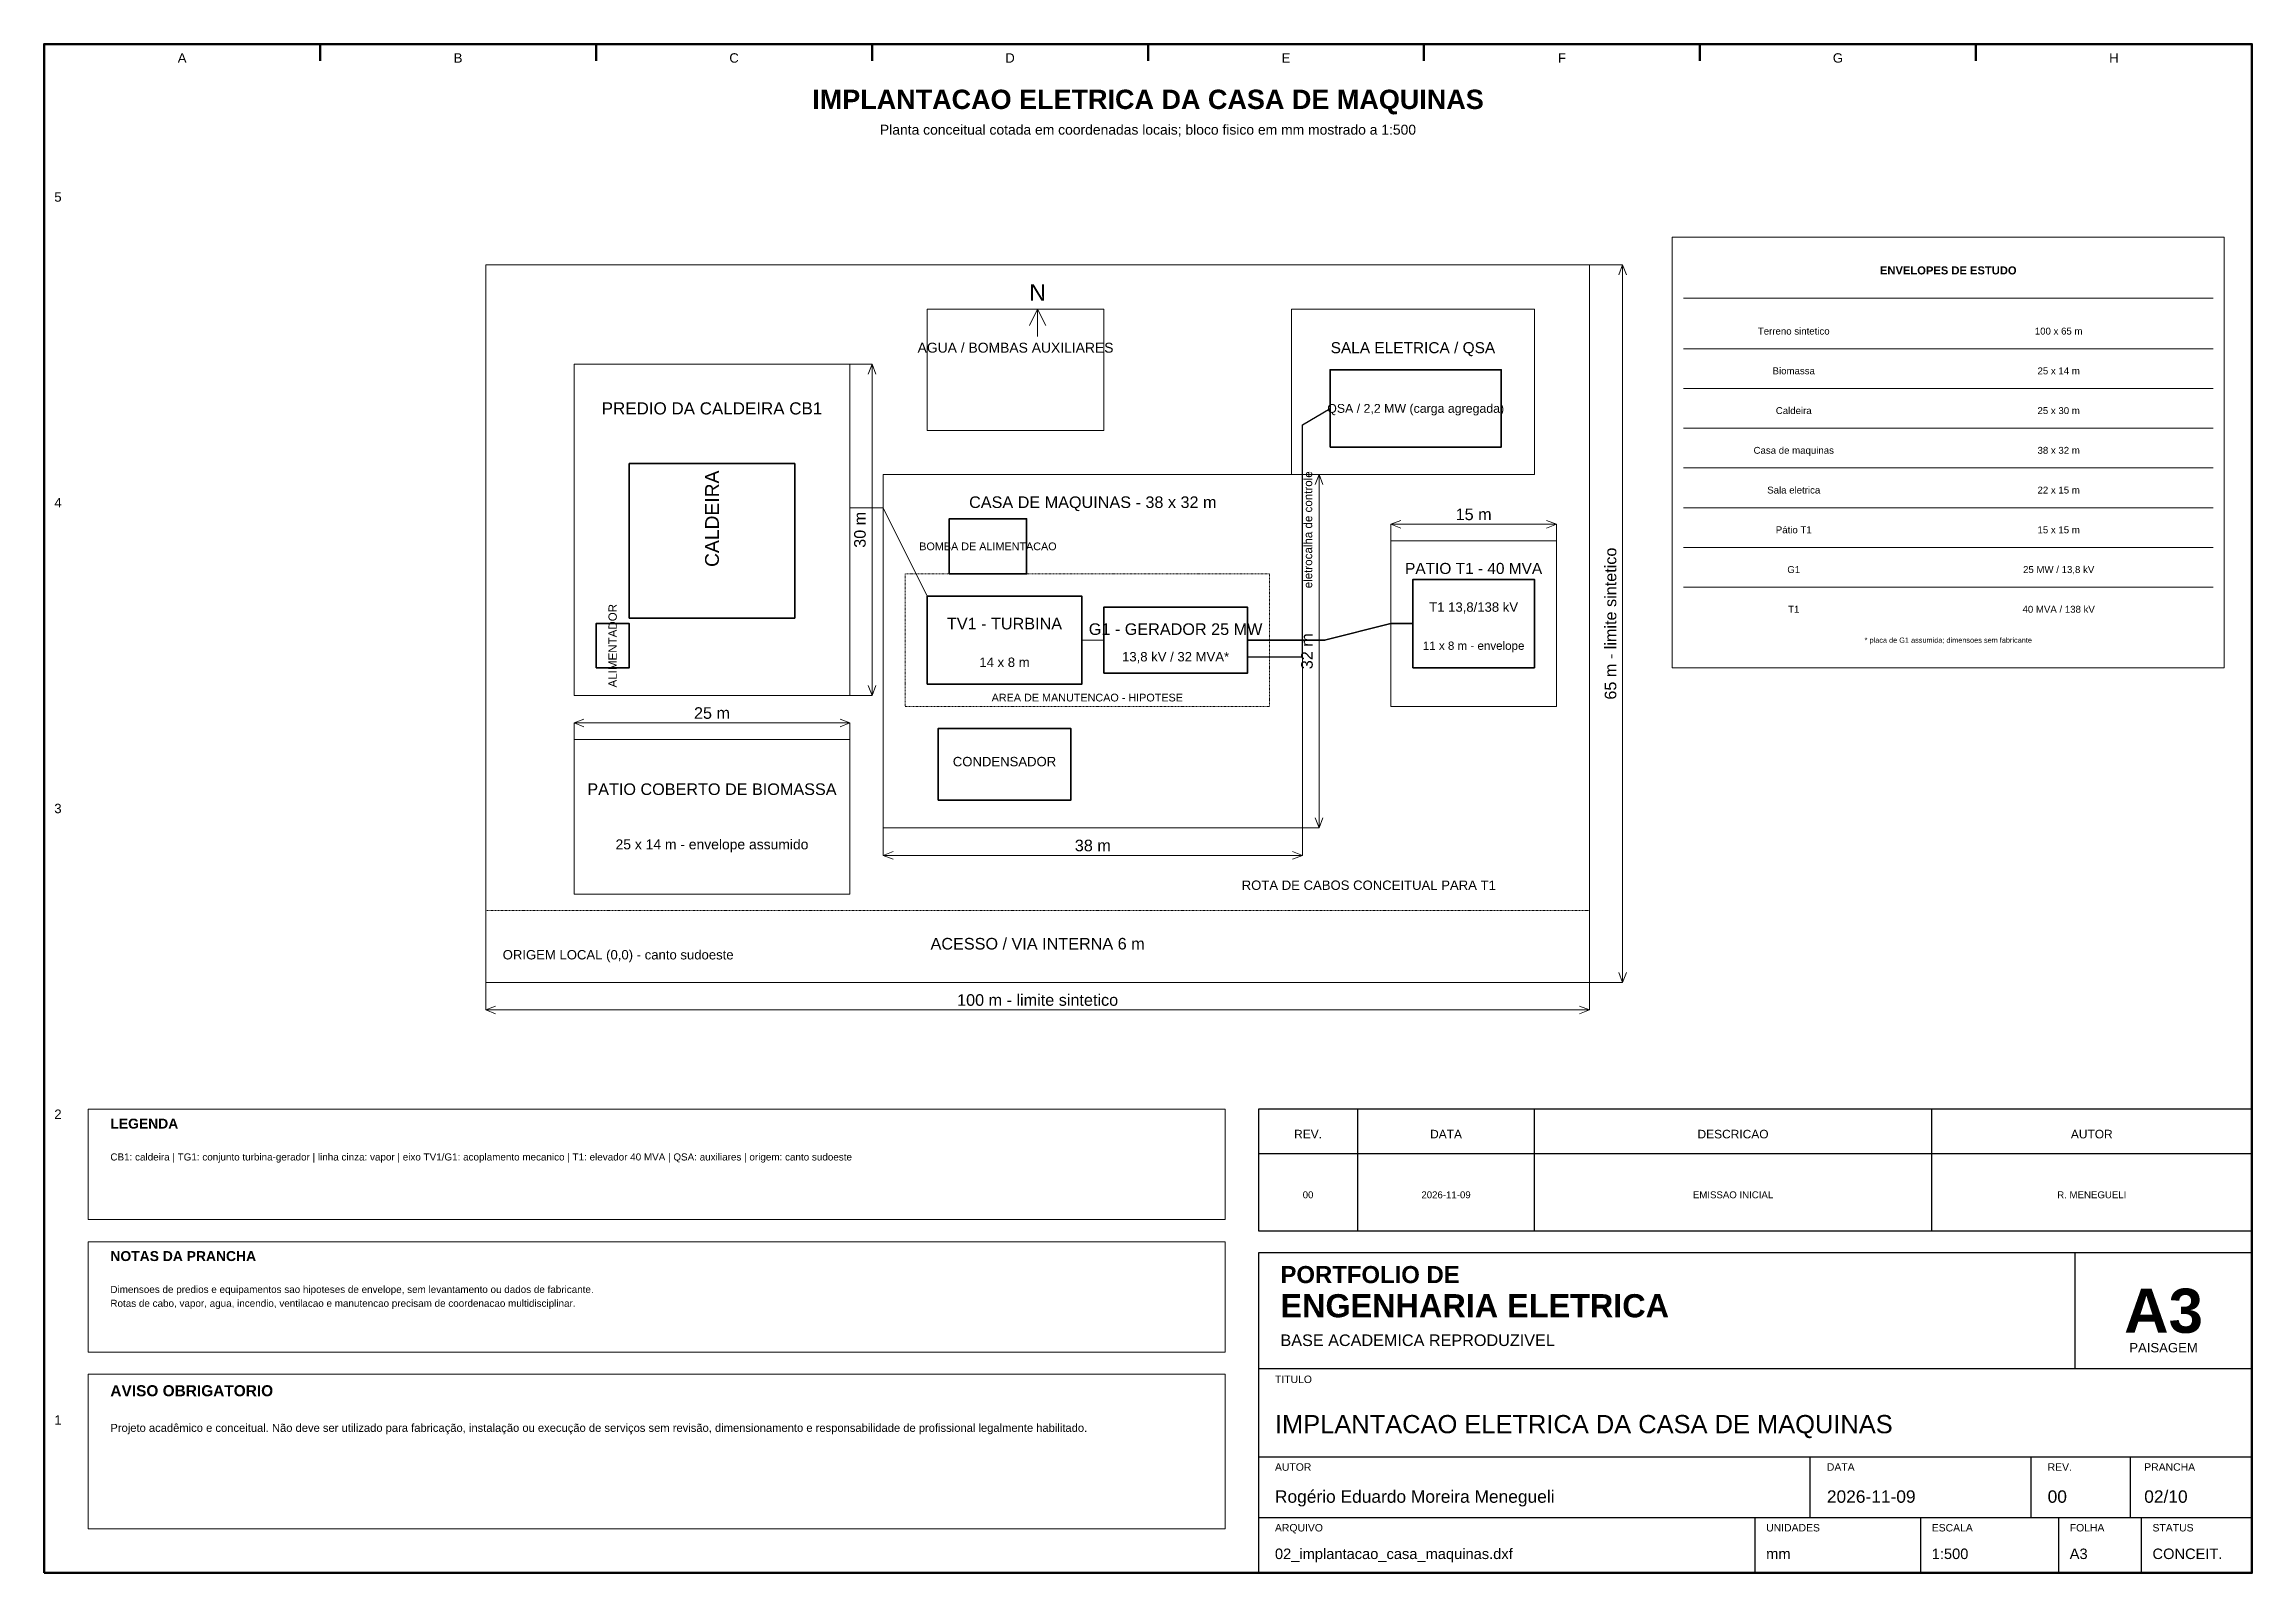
# Model space of a CAD drawing. Header units: millimetres. Extents: x 10 to 410, y 10 to 287.
import ezdxf
from ezdxf.enums import TextEntityAlignment as Align

# ---------------------------------------------------------------- set-up
doc = ezdxf.new("R2010")
doc.units = ezdxf.units.MM
doc.linetypes.add('DASHED', pattern=[1.524, 1.27, -0.254])
for name, color, linetype, lineweight in [('00_MOLDURA', 7, 'CONTINUOUS', 50), ('01_CARIMBO', 7, 'CONTINUOUS', 25), ('02_TEXTO', 7, 'CONTINUOUS', 18), ('03_COTAS', 5, 'CONTINUOUS', 18), ('04_EQUIPAMENTOS', 250, 'CONTINUOUS', 35), ('06_COMANDO', 94, 'CONTINUOUS', 25), ('08_CABOS', 160, 'CONTINUOUS', 35), ('11_ARQUITETURA', 8, 'CONTINUOUS', 18), ('12_LEGENDA', 7, 'CONTINUOUS', 18), ('13_NOTAS', 7, 'CONTINUOUS', 18)]:
    doc.layers.add(name, color=color, linetype=linetype, lineweight=lineweight)
doc.styles.add('PORTFOLIO_TEXTO', font='arial.ttf')
doc.styles.add('PORTFOLIO_TITULO', font='arialbd.ttf', dxfattribs={"width": 0.92})

# ---------------------------------------------------------------- blocks, each defined once
blk = doc.blocks.new('CARIMBO_A3')
at = {"layer": '01_CARIMBO'}
for p, q in [((148, 37), (148, 58)), ((0, 37), (180, 37)), ((0, 21), (180, 21)), ((100, 10), (100, 21)), ((140, 10), (140, 21)), ((158, 10), (158, 21)), ((0, 10), (180, 10)), ((90, 0), (90, 10)), ((120, 0), (120, 10)), ((145, 0), (145, 10)), ((160, 0), (160, 10))]:
    blk.add_line(p, q, dxfattribs=at)
blk.add_lwpolyline([(0, 0), (180, 0), (180, 58), (0, 58)], close=True, dxfattribs=at)
at = {"layer": '01_CARIMBO', "style": 'PORTFOLIO_TEXTO'}
for s, p in [('TITULO', (3, 34.4)), ('AUTOR', (3, 18.5)), ('DATA', (103, 18.5)), ('REV.', (143, 18.5)), ('PRANCHA', (160.5, 18.5)), ('ARQUIVO', (3, 7.5)), ('UNIDADES', (92, 7.5)), ('ESCALA', (122, 7.5)), ('FOLHA', (147, 7.5)), ('STATUS', (162, 7.5))]:
    blk.add_text(s, height=1.35, dxfattribs=at).set_placement(p)
at = {"layer": '02_TEXTO'}
for s, height, style, p in [('PORTFOLIO DE', 3.1, 'PORTFOLIO_TITULO', (4, 52.5)), ('ENGENHARIA ELETRICA', 4.2, 'PORTFOLIO_TITULO', (4, 46.3)), ('BASE ACADEMICA REPRODUZIVEL', 2.1, 'PORTFOLIO_TEXTO', (4, 41.1))]:
    blk.add_text(s, height=height, dxfattribs=dict(at, style=style)).set_placement(p)
for s, height, style, p in [('A3', 8, 'PORTFOLIO_TITULO', (164, 47.5)), ('PAISAGEM', 1.7, 'PORTFOLIO_TEXTO', (164, 40.8))]:
    blk.add_text(s, height=height, dxfattribs=dict(at, style=style)).set_placement(p, align=Align.MIDDLE_CENTER)
at = {"layer": '02_TEXTO', "style": 'PORTFOLIO_TEXTO'}
for tag, p, height in [('TITULO', (3, 25.3), 3.3), ('AUTOR', (3, 12.7), 2.25), ('DATA', (103, 12.7), 2.25), ('REVISAO', (143, 12.7), 2.25), ('PRANCHA', (160.5, 12.7), 2.25), ('ARQUIVO', (3, 2.5), 1.9), ('UNIDADES', (92, 2.5), 1.9), ('ESCALA', (122, 2.5), 1.9), ('FOLHA', (147, 2.5), 1.9), ('STATUS', (162, 2.5), 1.9)]:
    blk.add_attdef(tag, p, '', height=height, dxfattribs=at)
blk = doc.blocks.new('P25_IMPLANTACAO_COGERACAO_MM')
at = {"layer": '03_COTAS'}
for p, q in [((100000, 65000), (103000, 65000)), ((103000, 65000), (102650, 64100)), ((103000, 0), (103000, 65000)), ((103000, 65000), (103350, 64100)), ((50000, 61000), (49250, 59500)), ((50000, 58500), (50000, 61000)), ((50000, 61000), (50750, 59500)), ((33000, 56000), (35000, 56000)), ((35000, 56000), (34650, 55100)), ((35000, 26000), (35000, 56000)), ((35000, 56000), (35350, 55100)), ((74000, 46000), (75500, 46000)), ((75500, 46000), (75150, 45100)), ((75500, 14000), (75500, 46000)), ((75500, 46000), (75850, 45100)), ((82000, 41500), (82900, 41850)), ((82000, 40000), (82000, 41500)), ((82000, 41500), (97000, 41500)), ((82000, 41500), (82900, 41150)), ((97000, 41500), (96100, 41850)), ((97000, 41500), (96100, 41150)), ((97000, 40000), (97000, 41500)), ((33000, 26000), (35000, 26000)), ((35000, 26000), (34650, 26900)), ((35000, 26000), (35350, 26900)), ((8000, 23500), (8900, 23850)), ((8000, 22000), (8000, 23500)), ((8000, 23500), (33000, 23500)), ((8000, 23500), (8900, 23150)), ((33000, 23500), (32100, 23850)), ((33000, 23500), (32100, 23150)), ((33000, 22000), (33000, 23500)), ((36000, 14000), (36000, 11500)), ((74000, 14000), (74000, 11500)), ((74000, 14000), (75500, 14000)), ((75500, 14000), (75150, 14900)), ((75500, 14000), (75850, 14900)), ((36000, 11500), (36900, 11850)), ((36000, 11500), (74000, 11500)), ((36000, 11500), (36900, 11150)), ((74000, 11500), (73100, 11850)), ((74000, 11500), (73100, 11150)), ((0, 0), (0, -2500)), ((100000, 0), (100000, -2500)), ((100000, 0), (103000, 0)), ((103000, 0), (102650, 900)), ((103000, 0), (103350, 900)), ((0, -2500), (900, -2150)), ((0, -2500), (100000, -2500)), ((0, -2500), (900, -2850)), ((100000, -2500), (99100, -2150)), ((100000, -2500), (99100, -2850))]:
    blk.add_line(p, q, dxfattribs=at)
at = {"layer": '03_COTAS', "linetype": 'DASHED'}
blk.add_lwpolyline([(38000, 25000), (71000, 25000), (71000, 37000), (38000, 37000)], close=True, dxfattribs=at)
at = {"layer": '04_EQUIPAMENTOS'}
for points in [[(76500, 48500), (92000, 48500), (92000, 55500), (76500, 55500)], [(13000, 33000), (28000, 33000), (28000, 47000), (13000, 47000)], [(42000, 37000), (49000, 37000), (49000, 42000), (42000, 42000)], [(84000, 28500), (95000, 28500), (95000, 36500), (84000, 36500)], [(40000, 27000), (54000, 27000), (54000, 35000), (40000, 35000)], [(56000, 28000), (69000, 28000), (69000, 34000), (56000, 34000)], [(10000, 28500), (13000, 28500), (13000, 32500), (10000, 32500)], [(41000, 16500), (53000, 16500), (53000, 23000), (41000, 23000)]]:
    blk.add_lwpolyline(points, close=True, dxfattribs=at)
at = {"layer": '06_COMANDO'}
blk.add_lwpolyline([(69000, 29500), (74000, 29500), (74000, 50500), (76500, 52000)], dxfattribs=at)
at = {"layer": '08_CABOS'}
blk.add_lwpolyline([(69000, 31000), (76000, 31000), (82000, 32500), (84000, 32500)], dxfattribs=at)
at = {"layer": '11_ARQUITETURA'}
blk.add_line((54000, 31000), (56000, 31000), dxfattribs=at)
at = {"layer": '11_ARQUITETURA', "linetype": 'DASHED'}
blk.add_line((0, 6500), (100000, 6500), dxfattribs=at)
at = {"layer": '11_ARQUITETURA'}
for points in [[(0, 0), (100000, 0), (100000, 65000), (0, 65000)], [(40000, 50000), (56000, 50000), (56000, 61000), (40000, 61000)], [(73000, 46000), (95000, 46000), (95000, 61000), (73000, 61000)], [(8000, 26000), (33000, 26000), (33000, 56000), (8000, 56000)], [(36000, 14000), (74000, 14000), (74000, 46000), (36000, 46000)], [(82000, 25000), (97000, 25000), (97000, 40000), (82000, 40000)], [(8000, 8000), (33000, 8000), (33000, 22000), (8000, 22000)]]:
    blk.add_lwpolyline(points, close=True, dxfattribs=at)
blk.add_lwpolyline([(33000, 43000), (36000, 43000), (40000, 35000)], dxfattribs=at)
at = {"layer": '02_TEXTO', "style": 'PORTFOLIO_TEXTO'}
for s, height, p in [('SALA ELETRICA / QSA', 1000, (84000, 57500)), ('AGUA / BOMBAS AUXILIARES', 900, (48000, 57500)), ('PREDIO DA CALDEIRA CB1', 1100, (20500, 52000)), ('11 x 8 m - envelope', 750, (89500, 30500)), ('14 x 8 m', 850, (47000, 29000)), ('13,8 kV / 32 MVA*', 850, (62500, 29500)), ('PATIO COBERTO DE BIOMASSA', 1050, (20500, 17500)), ('25 x 14 m - envelope assumido', 900, (20500, 12500))]:
    blk.add_text(s, height=height, dxfattribs=at).set_placement(p, align=Align.MIDDLE_CENTER)
blk.add_text('ALIMENTADOR', height=750, rotation=90, dxfattribs=at).set_placement((11500, 30500), align=Align.MIDDLE_CENTER)
at = {"layer": '03_COTAS', "style": 'PORTFOLIO_TEXTO'}
for s, height, p in [('N', 1500, (50000, 62500)), ('15 m', 1050, (89500, 42400)), ('AREA DE MANUTENCAO - HIPOTESE', 700, (54500, 25800)), ('25 m', 1050, (20500, 24400)), ('38 m', 1050, (55000, 12400)), ('ORIGEM LOCAL (0,0) - canto sudoeste', 850, (12000, 2500)), ('100 m - limite sintetico', 1050, (50000, -1600))]:
    blk.add_text(s, height=height, dxfattribs=at).set_placement(p, align=Align.MIDDLE_CENTER)
for s, p in [('30 m', (33900, 41000)), ('65 m - limite sintetico', (101900, 32500)), ('32 m', (74400, 30000))]:
    blk.add_text(s, height=1050, rotation=90, dxfattribs=at).set_placement(p, align=Align.MIDDLE_CENTER)
at = {"layer": '04_EQUIPAMENTOS', "style": 'PORTFOLIO_TEXTO'}
for s, height, p in [('QSA / 2,2 MW (carga agregada)', 800, (84250, 52000)), ('BOMBA DE ALIMENTACAO', 700, (45500, 39500)), ('T1 13,8/138 kV', 850, (89500, 34000)), ('TV1 - TURBINA', 1050, (47000, 32500)), ('G1 - GERADOR 25 MW', 1050, (62500, 32000)), ('CONDENSADOR', 850, (47000, 20000))]:
    blk.add_text(s, height=height, dxfattribs=at).set_placement(p, align=Align.MIDDLE_CENTER)
blk.add_text('CALDEIRA', height=1250, rotation=90, dxfattribs=at).set_placement((20500, 42000), align=Align.MIDDLE_CENTER)
at = {"layer": '06_COMANDO', "style": 'PORTFOLIO_TEXTO'}
blk.add_text('eletrocalha de controle', height=750, rotation=90, dxfattribs=at).set_placement((74500, 41000), align=Align.MIDDLE_CENTER)
at = {"layer": '08_CABOS', "style": 'PORTFOLIO_TEXTO'}
blk.add_text('ROTA DE CABOS CONCEITUAL PARA T1', height=850, dxfattribs=at).set_placement((80000, 8800), align=Align.MIDDLE_CENTER)
at = {"layer": '11_ARQUITETURA', "style": 'PORTFOLIO_TEXTO'}
for s, height, p in [('CASA DE MAQUINAS - 38 x 32 m', 1050, (55000, 43500)), ('PATIO T1 - 40 MVA', 1000, (89500, 37500)), ('ACESSO / VIA INTERNA 6 m', 1050, (50000, 3500))]:
    blk.add_text(s, height=height, dxfattribs=at).set_placement(p, align=Align.MIDDLE_CENTER)

msp = doc.modelspace()

# ---------------------------------------------------------------- linework, layer by layer
at = {"layer": '00_MOLDURA'}
for p, q in [((60, 287), (60, 284)), ((110, 287), (110, 284)), ((160, 287), (160, 284)), ((210, 287), (210, 284)), ((260, 287), (260, 284)), ((310, 287), (310, 284)), ((360, 287), (360, 284))]:
    msp.add_line(p, q, dxfattribs=at)
msp.add_lwpolyline([(10, 10), (410, 10), (410, 287), (10, 287)], close=True, dxfattribs=at)
at = {"layer": '01_CARIMBO'}
for p, q in [((248, 72), (248, 94)), ((280, 72), (280, 94)), ((352, 72), (352, 94)), ((230, 86), (410, 86))]:
    msp.add_line(p, q, dxfattribs=at)
msp.add_lwpolyline([(230, 72), (410, 72), (410, 94), (230, 94)], close=True, dxfattribs=at)
at = {"layer": '12_LEGENDA'}
for p, q in [((307, 241), (403, 241)), ((307, 231.8), (403, 231.8)), ((307, 224.6), (403, 224.6)), ((307, 217.4), (403, 217.4)), ((307, 210.2), (403, 210.2)), ((307, 203), (403, 203)), ((307, 195.8), (403, 195.8)), ((307, 188.6), (403, 188.6))]:
    msp.add_line(p, q, dxfattribs=at)
for points in [[(305, 174), (405, 174), (405, 252), (305, 252)], [(18, 74), (224, 74), (224, 94), (18, 94)]]:
    msp.add_lwpolyline(points, close=True, dxfattribs=at)
at = {"layer": '13_NOTAS'}
for points in [[(18, 50), (224, 50), (224, 70), (18, 70)], [(18, 18), (224, 18), (224, 46), (18, 46)]]:
    msp.add_lwpolyline(points, close=True, dxfattribs=at)

# ---------------------------------------------------------------- block references
at = {"xscale": 0.002, "yscale": 0.002}
msp.add_blockref('P25_IMPLANTACAO_COGERACAO_MM', (90, 117), dxfattribs=at)
at = {"layer": '01_CARIMBO'}
msp.add_blockref('CARIMBO_A3', (230, 10), dxfattribs=at).add_auto_attribs({'TITULO': 'IMPLANTACAO ELETRICA DA CASA DE MAQUINAS', 'AUTOR': 'Rogério Eduardo Moreira Menegueli', 'DATA': '2026-11-09', 'REVISAO': '00', 'PRANCHA': '02/10', 'ARQUIVO': '02_implantacao_casa_maquinas.dxf', 'UNIDADES': 'mm', 'ESCALA': '1:500', 'FOLHA': 'A3', 'STATUS': 'CONCEIT.'})

# ---------------------------------------------------------------- texts
at = {"layer": '00_MOLDURA', "style": 'PORTFOLIO_TEXTO'}
for s, p in [('A', (35, 284.5)), ('B', (85, 284.5)), ('C', (135, 284.5)), ('D', (185, 284.5)), ('E', (235, 284.5)), ('F', (285, 284.5)), ('G', (335, 284.5)), ('H', (385, 284.5)), ('5', (12.5, 259.3)), ('4', (12.5, 203.9)), ('3', (12.5, 148.5)), ('2', (12.5, 93.1)), ('1', (12.5, 37.7))]:
    msp.add_text(s, height=1.7, dxfattribs=at).set_placement(p, align=Align.MIDDLE_CENTER)
at = {"layer": '01_CARIMBO', "style": 'PORTFOLIO_TEXTO'}
for s, p in [('REV.', (239, 89.5)), ('DATA', (264, 89.5)), ('DESCRICAO', (316, 89.5)), ('AUTOR', (381, 89.5))]:
    msp.add_text(s, height=1.55, dxfattribs=at).set_placement(p, align=Align.MIDDLE_CENTER)
at = {"layer": '02_TEXTO'}
for s, height, style, p in [('IMPLANTACAO ELETRICA DA CASA DE MAQUINAS', 3.5, 'PORTFOLIO_TITULO', (210, 277)), ('Planta conceitual cotada em coordenadas locais; bloco fisico em mm mostrado a 1:500', 1.8, 'PORTFOLIO_TEXTO', (210, 271.5)), ('Terreno sintetico', 1.25, 'PORTFOLIO_TEXTO', (327, 235)), ('100 x 65 m', 1.25, 'PORTFOLIO_TEXTO', (375, 235)), ('Biomassa', 1.25, 'PORTFOLIO_TEXTO', (327, 227.8)), ('25 x 14 m', 1.25, 'PORTFOLIO_TEXTO', (375, 227.8)), ('Caldeira', 1.25, 'PORTFOLIO_TEXTO', (327, 220.6)), ('25 x 30 m', 1.25, 'PORTFOLIO_TEXTO', (375, 220.6)), ('Casa de maquinas', 1.25, 'PORTFOLIO_TEXTO', (327, 213.4)), ('38 x 32 m', 1.25, 'PORTFOLIO_TEXTO', (375, 213.4)), ('Sala eletrica', 1.25, 'PORTFOLIO_TEXTO', (327, 206.2)), ('22 x 15 m', 1.25, 'PORTFOLIO_TEXTO', (375, 206.2)), ('Pátio T1', 1.25, 'PORTFOLIO_TEXTO', (327, 199)), ('15 x 15 m', 1.25, 'PORTFOLIO_TEXTO', (375, 199)), ('G1', 1.25, 'PORTFOLIO_TEXTO', (327, 191.8)), ('25 MW / 13,8 kV', 1.25, 'PORTFOLIO_TEXTO', (375, 191.8)), ('T1', 1.25, 'PORTFOLIO_TEXTO', (327, 184.6)), ('40 MVA / 138 kV', 1.25, 'PORTFOLIO_TEXTO', (375, 184.6)), ('00', 1.25, 'PORTFOLIO_TEXTO', (239, 78.5)), ('2026-11-09', 1.25, 'PORTFOLIO_TEXTO', (264, 78.5)), ('EMISSAO INICIAL', 1.25, 'PORTFOLIO_TEXTO', (316, 78.5)), ('R. MENEGUELI', 1.25, 'PORTFOLIO_TEXTO', (381, 78.5))]:
    msp.add_text(s, height=height, dxfattribs=dict(at, style=style)).set_placement(p, align=Align.MIDDLE_CENTER)
at = {"layer": '12_LEGENDA', "style": 'PORTFOLIO_TITULO'}
msp.add_text('ENVELOPES DE ESTUDO', height=1.45, dxfattribs=at).set_placement((355, 246), align=Align.MIDDLE_CENTER)
msp.add_text('LEGENDA', height=1.8, dxfattribs=at).set_placement((22, 90.5))
at = {"layer": '12_LEGENDA', "insert": (22, 86), "char_height": 1.28, "width": 198, "attachment_point": 1, "line_spacing_factor": 1.18, "style": 'PORTFOLIO_TEXTO'}
msp.add_mtext('CB1: caldeira | TG1: conjunto turbina-gerador | linha cinza: vapor | eixo TV1/G1: acoplamento mecanico | T1: elevador 40 MVA | QSA: auxiliares | origem: canto sudoeste', dxfattribs=at)
at = {"layer": '13_NOTAS', "style": 'PORTFOLIO_TEXTO'}
msp.add_text('* placa de G1 assumida; dimensoes sem fabricante', height=0.95, dxfattribs=at).set_placement((355, 179), align=Align.MIDDLE_CENTER)
at = {"layer": '13_NOTAS', "style": 'PORTFOLIO_TITULO'}
for s, height, p in [('NOTAS DA PRANCHA', 1.8, (22, 66.5)), ('AVISO OBRIGATORIO', 2, (22, 42))]:
    msp.add_text(s, height=height, dxfattribs=at).set_placement(p)
at = {"layer": '13_NOTAS', "width": 198, "attachment_point": 1, "line_spacing_factor": 1.18, "style": 'PORTFOLIO_TEXTO'}
for s, insert, char_height in [('Dimensoes de predios e equipamentos sao hipoteses de envelope, sem levantamento ou dados de fabricante.\\PRotas de cabo, vapor, agua, incendio, ventilacao e manutencao precisam de coordenacao multidisciplinar.', (22, 62), 1.28), ('Projeto acadêmico e conceitual. Não deve ser utilizado para fabricação, instalação ou execução de serviços sem revisão, dimensionamento e responsabilidade de profissional legalmente habilitado.', (22, 37), 1.45)]:
    msp.add_mtext(s, dxfattribs=dict(at, insert=insert, char_height=char_height))

doc.saveas('drawing.dxf')
